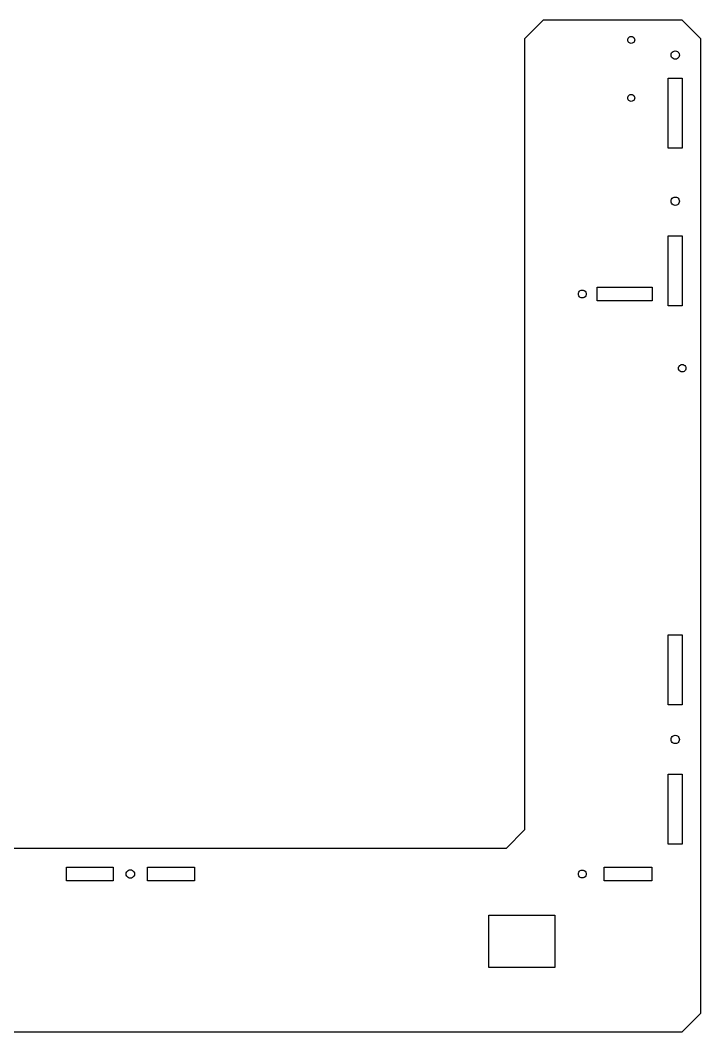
# Model space of a CAD drawing. Header units: metres. Extents: x 640 to 3190, y 0 to 914.
# Drawn here: x 2896.1 to 3189.6, y 394.4 to 830.4 of the extents above; entities that cross this region are included whole.
import ezdxf

# ---------------------------------------------------------------- set-up
doc = ezdxf.new("R2010")
doc.units = ezdxf.units.M

msp = doc.modelspace()

# ---------------------------------------------------------------- linework, layer by layer
at = {"layer": 'Layer0'}
for points in [[(2610.63, 394.44, 8), (3181.63, 394.44, 8), (3189.63, 402.44, 8), (3189.63, 822.44, 8), (3181.63, 830.44, 8), (3121.63, 830.44, 8), (3113.63, 822.44, 8), (3113.63, 481.44, 8), (3105.63, 473.44, 8), (2781.63, 473.44, 8), (2773.63, 481.44, 8), (2773.63, 822.44, 8), (2765.63, 830.44, 8), (2610.63, 830.44, 8), (2602.63, 822.44, 8), (2602.63, 402.44, 8), (2610.63, 394.44, 8)], [(3160.93, 822.69, 8), (3161.08, 822.33, 8), (3161.13, 821.94, 8), (3161.08, 821.55, 8), (3160.93, 821.19, 8), (3160.69, 820.88, 8), (3160.38, 820.64, 8), (3160.02, 820.49, 8), (3159.63, 820.44, 8), (3159.24, 820.49, 8), (3158.88, 820.64, 8), (3158.57, 820.88, 8), (3158.33, 821.19, 8), (3158.18, 821.55, 8), (3158.13, 821.94, 8), (3158.18, 822.33, 8), (3158.33, 822.69, 8), (3158.57, 823, 8), (3158.88, 823.24, 8), (3159.24, 823.39, 8), (3159.63, 823.44, 8), (3160.02, 823.39, 8), (3160.38, 823.24, 8), (3160.69, 823, 8), (3160.93, 822.69, 8)], [(3177.36, 816.72, 8), (3177.73, 817, 8), (3178.17, 817.18, 8), (3178.63, 817.24, 8), (3179.1, 817.18, 8), (3179.53, 817, 8), (3179.9, 816.72, 8), (3180.19, 816.34, 8), (3180.37, 815.91, 8), (3180.43, 815.44, 8), (3180.37, 814.98, 8), (3180.19, 814.54, 8), (3179.9, 814.17, 8), (3179.53, 813.88, 8), (3179.1, 813.7, 8), (3178.63, 813.64, 8), (3178.17, 813.7, 8), (3177.73, 813.88, 8), (3177.36, 814.17, 8), (3177.07, 814.54, 8), (3176.89, 814.98, 8), (3176.83, 815.44, 8), (3176.89, 815.91, 8), (3177.07, 816.34, 8), (3177.36, 816.72, 8)], [(3175.63, 775.34, 8), (3175.63, 805.54, 8), (3181.63, 805.54, 8), (3181.63, 775.34, 8), (3175.63, 775.34, 8)], [(3161.08, 796.55, 8), (3160.93, 796.19, 8), (3160.69, 795.88, 8), (3160.38, 795.64, 8), (3160.02, 795.49, 8), (3159.63, 795.44, 8), (3159.24, 795.49, 8), (3158.88, 795.64, 8), (3158.57, 795.88, 8), (3158.33, 796.19, 8), (3158.18, 796.55, 8), (3158.13, 796.94, 8), (3158.18, 797.33, 8), (3158.33, 797.69, 8), (3158.57, 798, 8), (3158.88, 798.24, 8), (3159.24, 798.39, 8), (3159.63, 798.44, 8), (3160.02, 798.39, 8), (3160.38, 798.24, 8), (3160.69, 798, 8), (3160.93, 797.69, 8), (3161.08, 797.33, 8), (3161.13, 796.94, 8), (3161.08, 796.55, 8)], [(3178.63, 750.64, 8), (3178.17, 750.7, 8), (3177.73, 750.88, 8), (3177.36, 751.17, 8), (3177.07, 751.54, 8), (3176.89, 751.98, 8), (3176.83, 752.44, 8), (3176.89, 752.91, 8), (3177.07, 753.34, 8), (3177.36, 753.72, 8), (3177.73, 754, 8), (3178.17, 754.18, 8), (3178.63, 754.24, 8), (3179.1, 754.18, 8), (3179.53, 754, 8), (3179.9, 753.72, 8), (3180.19, 753.34, 8), (3180.37, 752.91, 8), (3180.43, 752.44, 8), (3180.37, 751.98, 8), (3180.19, 751.54, 8), (3179.9, 751.17, 8), (3179.53, 750.88, 8), (3179.1, 750.7, 8), (3178.63, 750.64, 8)], [(3181.63, 707.34, 8), (3175.63, 707.34, 8), (3175.63, 737.54, 8), (3181.63, 737.54, 8), (3181.63, 707.34, 8)], [(3168.63, 715.44, 8), (3168.63, 709.44, 8), (3144.93, 709.44, 8), (3144.93, 715.44, 8), (3168.63, 715.44, 8)], [(3138.09, 710.8, 8), (3137.68, 710.97, 8), (3137.33, 711.24, 8), (3137.06, 711.59, 8), (3136.89, 712, 8), (3136.83, 712.44, 8), (3136.89, 712.88, 8), (3137.06, 713.29, 8), (3137.33, 713.64, 8), (3137.68, 713.91, 8), (3138.09, 714.08, 8), (3138.53, 714.14, 8), (3138.97, 714.08, 8), (3139.38, 713.91, 8), (3139.73, 713.64, 8), (3140, 713.29, 8), (3140.17, 712.88, 8), (3140.23, 712.44, 8), (3140.17, 712, 8), (3140, 711.59, 8), (3139.73, 711.24, 8), (3139.38, 710.97, 8), (3138.97, 710.8, 8), (3138.53, 710.74, 8), (3138.09, 710.8, 8)], [(3180.03, 680.44, 8), (3180.09, 680.86, 8), (3180.25, 681.24, 8), (3180.5, 681.57, 8), (3180.83, 681.83, 8), (3181.22, 681.99, 8), (3181.63, 682.04, 8), (3182.05, 681.99, 8), (3182.43, 681.83, 8), (3182.76, 681.57, 8), (3183.02, 681.24, 8), (3183.18, 680.86, 8), (3183.23, 680.44, 8), (3183.18, 680.03, 8), (3183.02, 679.64, 8), (3182.76, 679.31, 8), (3182.43, 679.06, 8), (3182.05, 678.9, 8), (3181.63, 678.84, 8), (3181.22, 678.9, 8), (3180.83, 679.06, 8), (3180.5, 679.31, 8), (3180.25, 679.64, 8), (3180.09, 680.03, 8), (3180.03, 680.44, 8)], [(3181.63, 535.34, 8), (3175.63, 535.34, 8), (3175.63, 565.54, 8), (3181.63, 565.54, 8), (3181.63, 535.34, 8)], [(3176.89, 519.98, 8), (3176.83, 520.44, 8), (3176.89, 520.91, 8), (3177.07, 521.34, 8), (3177.36, 521.72, 8), (3177.73, 522, 8), (3178.17, 522.18, 8), (3178.63, 522.24, 8), (3179.1, 522.18, 8), (3179.53, 522, 8), (3179.9, 521.72, 8), (3180.19, 521.34, 8), (3180.37, 520.91, 8), (3180.43, 520.44, 8), (3180.37, 519.98, 8), (3180.19, 519.54, 8), (3179.9, 519.17, 8), (3179.53, 518.88, 8), (3179.1, 518.7, 8), (3178.63, 518.64, 8), (3178.17, 518.7, 8), (3177.73, 518.88, 8), (3177.36, 519.17, 8), (3177.07, 519.54, 8), (3176.89, 519.98, 8)], [(3175.63, 475.34, 8), (3175.63, 505.54, 8), (3181.63, 505.54, 8), (3181.63, 475.34, 8), (3175.63, 475.34, 8)], [(2916.03, 465.44, 8), (2936.23, 465.44, 8), (2936.23, 459.44, 8), (2916.03, 459.44, 8), (2916.03, 465.44, 8)], [(2945.19, 461.54, 8), (2944.9, 461.17, 8), (2944.53, 460.88, 8), (2944.1, 460.7, 8), (2943.63, 460.64, 8), (2943.17, 460.7, 8), (2942.73, 460.88, 8), (2942.36, 461.17, 8), (2942.07, 461.54, 8), (2941.89, 461.98, 8), (2941.83, 462.44, 8), (2941.89, 462.91, 8), (2942.07, 463.34, 8), (2942.36, 463.72, 8), (2942.73, 464, 8), (2943.17, 464.18, 8), (2943.63, 464.24, 8), (2944.1, 464.18, 8), (2944.53, 464, 8), (2944.9, 463.72, 8), (2945.19, 463.34, 8), (2945.37, 462.91, 8), (2945.43, 462.44, 8), (2945.37, 461.98, 8), (2945.19, 461.54, 8)], [(2951.03, 459.44, 8), (2951.03, 465.44, 8), (2971.23, 465.44, 8), (2971.23, 459.44, 8), (2951.03, 459.44, 8)], [(3138.97, 460.8, 8), (3138.53, 460.74, 8), (3138.09, 460.8, 8), (3137.68, 460.97, 8), (3137.33, 461.24, 8), (3137.06, 461.59, 8), (3136.89, 462, 8), (3136.83, 462.44, 8), (3136.89, 462.88, 8), (3137.06, 463.29, 8), (3137.33, 463.64, 8), (3137.68, 463.91, 8), (3138.09, 464.08, 8), (3138.53, 464.14, 8), (3138.97, 464.08, 8), (3139.38, 463.91, 8), (3139.73, 463.64, 8), (3140, 463.29, 8), (3140.17, 462.88, 8), (3140.23, 462.44, 8), (3140.17, 462, 8), (3140, 461.59, 8), (3139.73, 461.24, 8), (3139.38, 460.97, 8), (3138.97, 460.8, 8)], [(3148.03, 465.44, 8), (3168.53, 465.44, 8), (3168.53, 459.44, 8), (3148.03, 459.44, 8), (3148.03, 465.44, 8)], [(3098.19, 422.14, 8), (3098.19, 444.64, 8), (3126.69, 444.64, 8), (3126.69, 422.14, 8), (3098.19, 422.14, 8)]]:
    msp.add_polyline3d(points, dxfattribs=at)

doc.saveas('drawing.dxf')
